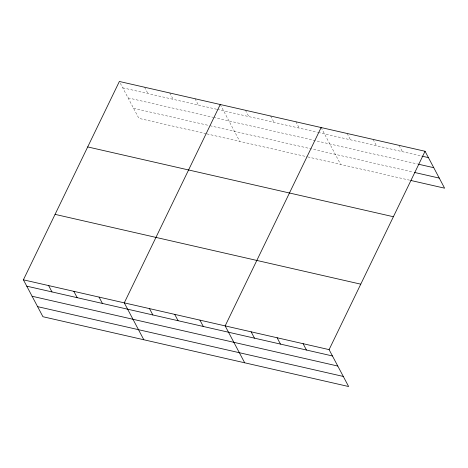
<?xml version="1.0" encoding="UTF-8"?>
<svg xmlns="http://www.w3.org/2000/svg" width="468" height="468" viewBox="0 0 468 468"><rect width="100%" height="100%" fill="white"/><g stroke="black" fill="none" stroke-linecap="round" stroke-linejoin="round"><path stroke-width="0.35" stroke-dasharray="2.34 1.75" d="M122.727 87.808L216.596 109.243M217.298 109.401L317.474 132.274M318.176 132.438L422.095 156.166M128.068 97.894L212.829 117.252M213.531 117.409L417.602 164.011M133.567 108.283L209.225 125.564M209.927 125.722L413.273 172.154M206.16 133.731L138.908 118.375L119.369 81.473M206.862 133.889L307.037 156.762M307.739 156.926L409.488 180.157M399.081 145.343L402.433 151.679M373.095 139.411L376.447 145.741M347.11 133.474L350.462 139.809M321.13 127.542L340.663 164.444M295.911 121.785L299.263 128.115M270.685 116.023L274.043 122.359M245.466 110.267L248.824 116.602M220.247 104.51L239.786 141.406M195.027 98.748L198.385 105.084M169.808 92.992L173.166 99.321M144.589 87.229L147.946 93.565"/><path stroke-width="0.7" d="M23.4 279.823L329.092 349.625L348.631 386.527L42.939 316.725L23.4 279.823L119.369 81.473L425.061 151.275L444.6 188.177L410.892 180.478M220.247 104.51L124.277 302.86L143.816 339.756M321.13 127.542L225.155 325.892L244.694 362.794M329.092 349.625L425.061 151.275M422.095 156.166L428.413 157.611M418.304 164.169L433.754 167.696M414.677 172.476L439.259 178.092M87.703 146.929L393.389 216.731M55.072 214.367L360.764 284.17M26.752 286.159L332.444 355.961M32.093 296.244L337.785 366.046M37.598 306.639L343.29 376.442M303.106 343.693L306.458 350.029M277.126 337.761L280.478 344.097M251.141 331.83L254.493 338.159M199.935 320.135L203.287 326.471M174.716 314.379L178.068 320.709M149.497 308.617L152.849 314.952M99.058 297.098L102.41 303.434M73.839 291.342L77.191 297.677M48.619 285.579L51.971 291.915"/></g></svg>
